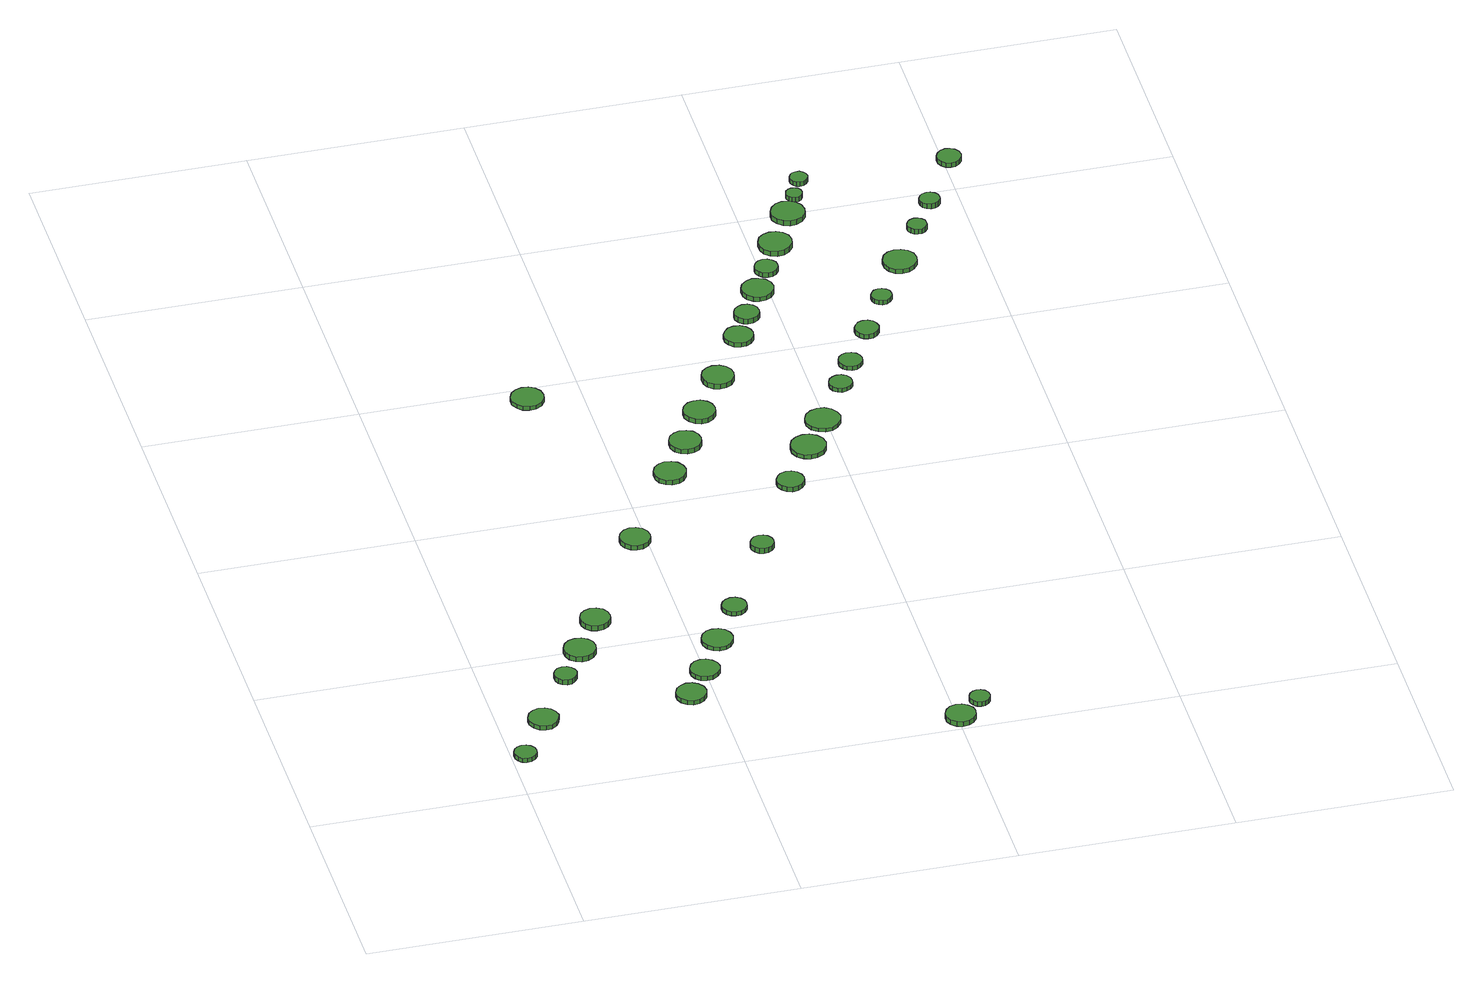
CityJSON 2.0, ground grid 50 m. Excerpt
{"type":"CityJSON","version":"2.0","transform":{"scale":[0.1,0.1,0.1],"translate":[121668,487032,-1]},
"CityObjects":{
"tree1":{"type":"SolitaryVegetationObject","attributes":{"function":"something"},"geometry":[{"type":"MultiSurface","lod":"1","boundaries":[[[0,1,2,3,4,5,6,7,8,9,10,11,12,13,14]],[[15,16,17,18,19,20,21,22,23,24,25,26,27,28,29]],[[0,29,28,1]],[[1,28,27,2]],[[2,27,26,3]],[[3,26,25,4]],[[4,25,24,5]],[[5,24,23,6]],[[6,23,22,7]],[[7,22,21,8]],[[8,21,20,9]],[[9,20,19,10]],[[10,19,18,11]],[[11,18,17,12]],[[12,17,16,13]],[[13,16,15,14]],[[14,15,29,0]]]}]},
"tree2":{"type":"SolitaryVegetationObject","attributes":{"function":"something"},"geometry":[{"type":"MultiSurface","lod":"1","boundaries":[[[30,31,32,33,34,35,36,37,38,39,40,41,42,43,44]],[[45,46,47,48,49,50,51,52,53,54,55,56,57,58,59]],[[30,59,58,31]],[[31,58,57,32]],[[32,57,56,33]],[[33,56,55,34]],[[34,55,54,35]],[[35,54,53,36]],[[36,53,52,37]],[[37,52,51,38]],[[38,51,50,39]],[[39,50,49,40]],[[40,49,48,41]],[[41,48,47,42]],[[42,47,46,43]],[[43,46,45,44]],[[44,45,59,30]]]}]},
"tree3":{"type":"SolitaryVegetationObject","attributes":{"function":"something"},"geometry":[{"type":"MultiSurface","lod":"1","boundaries":[[[60,61,62,63,64,65,66,67,68,69,70,71,72,73,74]],[[75,76,77,78,79,80,81,82,83,84,85,86,87,88,89]],[[60,89,88,61]],[[61,88,87,62]],[[62,87,86,63]],[[63,86,85,64]],[[64,85,84,65]],[[65,84,83,66]],[[66,83,82,67]],[[67,82,81,68]],[[68,81,80,69]],[[69,80,79,70]],[[70,79,78,71]],[[71,78,77,72]],[[72,77,76,73]],[[73,76,75,74]],[[74,75,89,60]]]}]},
"tree4":{"type":"SolitaryVegetationObject","attributes":{"function":"something"},"geometry":[{"type":"MultiSurface","lod":"1","boundaries":[[[90,91,92,93,94,95,96,97,98,99,100,101,102,103,104]],[[105,106,107,108,109,110,111,112,113,114,115,116,117,118,119]],[[90,119,118,91]],[[91,118,117,92]],[[92,117,116,93]],[[93,116,115,94]],[[94,115,114,95]],[[95,114,113,96]],[[96,113,112,97]],[[97,112,111,98]],[[98,111,110,99]],[[99,110,109,100]],[[100,109,108,101]],[[101,108,107,102]],[[102,107,106,103]],[[103,106,105,104]],[[104,105,119,90]]]}]},
"tree5":{"type":"SolitaryVegetationObject","attributes":{"function":"something"},"geometry":[{"type":"MultiSurface","lod":"1","boundaries":[[[120,121,122,123,124,125,126,127,128,129,130,131,132,133,134]],[[135,136,137,138,139,140,141,142,143,144,145,146,147,148,149]],[[120,149,148,121]],[[121,148,147,122]],[[122,147,146,123]],[[123,146,145,124]],[[124,145,144,125]],[[125,144,143,126]],[[126,143,142,127]],[[127,142,141,128]],[[128,141,140,129]],[[129,140,139,130]],[[130,139,138,131]],[[131,138,137,132]],[[132,137,136,133]],[[133,136,135,134]],[[134,135,149,120]]]}]},
"tree6":{"type":"SolitaryVegetationObject","attributes":{"function":"something"},"geometry":[{"type":"MultiSurface","lod":"1","boundaries":[[[150,151,152,153,154,155,156,157,158,159,160,161,162,163,164]],[[165,166,167,168,169,170,171,172,173,174,175,176,177,178,179]],[[150,179,178,151]],[[151,178,177,152]],[[152,177,176,153]],[[153,176,175,154]],[[154,175,174,155]],[[155,174,173,156]],[[156,173,172,157]],[[157,172,171,158]],[[158,171,170,159]],[[159,170,169,160]],[[160,169,168,161]],[[161,168,167,162]],[[162,167,166,163]],[[163,166,165,164]],[[164,165,179,150]]]}]},
"tree7":{"type":"SolitaryVegetationObject","attributes":{"function":"something"},"geometry":[{"type":"MultiSurface","lod":"1","boundaries":[[[180,181,182,183,184,185,186,187,188,189,190,191,192,193,194]],[[195,196,197,198,199,200,201,202,203,204,205,206,207,208,209]],[[180,209,208,181]],[[181,208,207,182]],[[182,207,206,183]],[[183,206,205,184]],[[184,205,204,185]],[[185,204,203,186]],[[186,203,202,187]],[[187,202,201,188]],[[188,201,200,189]],[[189,200,199,190]],[[190,199,198,191]],[[191,198,197,192]],[[192,197,196,193]],[[193,196,195,194]],[[194,195,209,180]]]}]},
"tree8":{"type":"SolitaryVegetationObject","attributes":{"function":"something"},"geometry":[{"type":"MultiSurface","lod":"1","boundaries":[[[210,211,212,213,214,215,216,217,218,219,220,221,222,223,224]],[[225,226,227,228,229,230,231,232,233,234,235,236,237,238,239]],[[210,239,238,211]],[[211,238,237,212]],[[212,237,236,213]],[[213,236,235,214]],[[214,235,234,215]],[[215,234,233,216]],[[216,233,232,217]],[[217,232,231,218]],[[218,231,230,219]],[[219,230,229,220]],[[220,229,228,221]],[[221,228,227,222]],[[222,227,226,223]],[[223,226,225,224]],[[224,225,239,210]]]}]},
"tree9":{"type":"SolitaryVegetationObject","attributes":{"function":"something"},"geometry":[{"type":"MultiSurface","lod":"1","boundaries":[[[240,241,242,243,244,245,246,247,248,249,250,251,252,253,254]],[[255,256,257,258,259,260,261,262,263,264,265,266,267,268,269]],[[240,269,268,241]],[[241,268,267,242]],[[242,267,266,243]],[[243,266,265,244]],[[244,265,264,245]],[[245,264,263,246]],[[246,263,262,247]],[[247,262,261,248]],[[248,261,260,249]],[[249,260,259,250]],[[250,259,258,251]],[[251,258,257,252]],[[252,257,256,253]],[[253,256,255,254]],[[254,255,269,240]]]}]},
"tree10":{"type":"SolitaryVegetationObject","attributes":{"function":"something"},"geometry":[{"type":"MultiSurface","lod":"1","boundaries":[[[270,271,272,273,274,275,276,277,278,279,280,281,282,283,284]],[[285,286,287,288,289,290,291,292,293,294,295,296,297,298,299]],[[270,299,298,271]],[[271,298,297,272]],[[272,297,296,273]],[[273,296,295,274]],[[274,295,294,275]],[[275,294,293,276]],[[276,293,292,277]],[[277,292,291,278]],[[278,291,290,279]],[[279,290,289,280]],[[280,289,288,281]],[[281,288,287,282]],[[282,287,286,283]],[[283,286,285,284]],[[284,285,299,270]]]}]},
"tree11":{"type":"SolitaryVegetationObject","attributes":{"function":"something"},"geometry":[{"type":"MultiSurface","lod":"1","boundaries":[[[300,301,302,303,304,305,306,307,308,309,310,311,312,313,314]],[[315,316,317,318,319,320,321,322,323,324,325,326,327,328,329]],[[300,329,328,301]],[[301,328,327,302]],[[302,327,326,303]],[[303,326,325,304]],[[304,325,324,305]],[[305,324,323,306]],[[306,323,322,307]],[[307,322,321,308]],[[308,321,320,309]],[[309,320,319,310]],[[310,319,318,311]],[[311,318,317,312]],[[312,317,316,313]],[[313,316,315,314]],[[314,315,329,300]]]}]},
"tree12":{"type":"SolitaryVegetationObject","attributes":{"function":"something"},"geometry":[{"type":"MultiSurface","lod":"1","boundaries":[[[330,331,332,333,334,335,336,337,338,339,340,341,342,343,344]],[[345,346,347,348,349,350,351,352,353,354,355,356,357,358,359]],[[330,359,358,331]],[[331,358,357,332]],[[332,357,356,333]],[[333,356,355,334]],[[334,355,354,335]],[[335,354,353,336]],[[336,353,352,337]],[[337,352,351,338]],[[338,351,350,339]],[[339,350,349,340]],[[340,349,348,341]],[[341,348,347,342]],[[342,347,346,343]],[[343,346,345,344]],[[344,345,359,330]]]}]},
"tree13":{"type":"SolitaryVegetationObject","attributes":{"function":"something"},"geometry":[{"type":"MultiSurface","lod":"1","boundaries":[[[360,361,362,363,364,365,366,367,368,369,370,371,372,373,374]],[[375,376,377,378,379,380,381,382,383,384,385,386,387,388,389]],[[360,389,388,361]],[[361,388,387,362]],[[362,387,386,363]],[[363,386,385,364]],[[364,385,384,365]],[[365,384,383,366]],[[366,383,382,367]],[[367,382,381,368]],[[368,381,380,369]],[[369,380,379,370]],[[370,379,378,371]],[[371,378,377,372]],[[372,377,376,373]],[[373,376,375,374]],[[374,375,389,360]]]}]},
"tree14":{"type":"SolitaryVegetationObject","attributes":{"function":"something"},"geometry":[{"type":"MultiSurface","lod":"1","boundaries":[[[390,391,392,393,394,395,396,397,398,399,400,401,402,403,404]],[[405,406,407,408,409,410,411,412,413,414,415,416,417,418,419]],[[390,419,418,391]],[[391,418,417,392]],[[392,417,416,393]],[[393,416,415,394]],[[394,415,414,395]],[[395,414,413,396]],[[396,413,412,397]],[[397,412,411,398]],[[398,411,410,399]],[[399,410,409,400]],[[400,409,408,401]],[[401,408,407,402]],[[402,407,406,403]],[[403,406,405,404]],[[404,405,419,390]]]}]},
"tree15":{"type":"SolitaryVegetationObject","attributes":{"function":"something"},"geometry":[{"type":"MultiSurface","lod":"1","boundaries":[[[420,421,422,423,424,425,426,427,428,429,430,431,432,433,434]],[[435,436,437,438,439,440,441,442,443,444,445,446,447,448,449]],[[420,449,448,421]],[[421,448,447,422]],[[422,447,446,423]],[[423,446,445,424]],[[424,445,444,425]],[[425,444,443,426]],[[426,443,442,427]],[[427,442,441,428]],[[428,441,440,429]],[[429,440,439,430]],[[430,439,438,431]],[[431,438,437,432]],[[432,437,436,433]],[[433,436,435,434]],[[434,435,449,420]]]}]},
"tree16":{"type":"SolitaryVegetationObject","attributes":{"function":"something"},"geometry":[{"type":"MultiSurface","lod":"1","boundaries":[[[450,451,452,453,454,455,456,457,458,459,460,461,462,463,464]],[[465,466,467,468,469,470,471,472,473,474,475,476,477,478,479]],[[450,479,478,451]],[[451,478,477,452]],[[452,477,476,453]],[[453,476,475,454]],[[454,475,474,455]],[[455,474,473,456]],[[456,473,472,457]],[[457,472,471,458]],[[458,471,470,459]],[[459,470,469,460]],[[460,469,468,461]],[[461,468,467,462]],[[462,467,466,463]],[[463,466,465,464]],[[464,465,479,450]]]}]},
"tree17":{"type":"SolitaryVegetationObject","attributes":{"function":"something"},"geometry":[{"type":"MultiSurface","lod":"1","boundaries":[[[480,481,482,483,484,485,486,487,488,489,490,491,492,493,494]],[[495,496,497,498,499,500,501,502,503,504,505,506,507,508,509]],[[480,509,508,481]],[[481,508,507,482]],[[482,507,506,483]],[[483,506,505,484]],[[484,505,504,485]],[[485,504,503,486]],[[486,503,502,487]],[[487,502,501,488]],[[488,501,500,489]],[[489,500,499,490]],[[490,499,498,491]],[[491,498,497,492]],[[492,497,496,493]],[[493,496,495,494]],[[494,495,509,480]]]}]},
"tree18":{"type":"SolitaryVegetationObject","attributes":{"function":"something"},"geometry":[{"type":"MultiSurface","lod":"1","boundaries":[[[510,511,512,513,514,515,516,517,518,519,520,521,522,523,524]],[[525,526,527,528,529,530,531,532,533,534,535,536,537,538,539]],[[510,539,538,511]],[[511,538,537,512]],[[512,537,536,513]],[[513,536,535,514]],[[514,535,534,515]],[[515,534,533,516]],[[516,533,532,517]],[[517,532,531,518]],[[518,531,530,519]],[[519,530,529,520]],[[520,529,528,521]],[[521,528,527,522]],[[522,527,526,523]],[[523,526,525,524]],[[524,525,539,510]]]}]},
"tree19":{"type":"SolitaryVegetationObject","attributes":{"function":"something"},"geometry":[{"type":"MultiSurface","lod":"1","boundaries":[[[540,541,542,543,544,545,546,547,548,549,550,551,552,553,554]],[[555,556,557,558,559,560,561,562,563,564,565,566,567,568,569]],[[540,569,568,541]],[[541,568,567,542]],[[542,567,566,543]],[[543,566,565,544]],[[544,565,564,545]],[[545,564,563,546]],[[546,563,562,547]],[[547,562,561,548]],[[548,561,560,549]],[[549,560,559,550]],[[550,559,558,551]],[[551,558,557,552]],[[552,557,556,553]],[[553,556,555,554]],[[554,555,569,540]]]}]},
"tree20":{"type":"SolitaryVegetationObject","attributes":{"function":"something"},"geometry":[{"type":"MultiSurface","lod":"1","boundaries":[[[570,571,572,573,574,575,576,577,578,579,580,581,582,583,584]],[[585,586,587,588,589,590,591,592,593,594,595,596,597,598,599]],[[570,599,598,571]],[[571,598,597,572]],[[572,597,596,573]],[[573,596,595,574]],[[574,595,594,575]],[[575,594,593,576]],[[576,593,592,577]],[[577,592,591,578]],[[578,591,590,579]],[[579,590,589,580]],[[580,589,588,581]],[[581,588,587,582]],[[582,587,586,583]],[[583,586,585,584]],[[584,585,599,570]]]}]},
"tree21":{"type":"SolitaryVegetationObject","attributes":{"function":"something"},"geometry":[{"type":"MultiSurface","lod":"1","boundaries":[[[600,601,602,603,604,605,606,607,608,609,610,611,612,613,614]],[[615,616,617,618,619,620,621,622,623,624,625,626,627,628,629]],[[600,629,628,601]],[[601,628,627,602]],[[602,627,626,603]],[[603,626,625,604]],[[604,625,624,605]],[[605,624,623,606]],[[606,623,622,607]],[[607,622,621,608]],[[608,621,620,609]],[[609,620,619,610]],[[610,619,618,611]],[[611,618,617,612]],[[612,617,616,613]],[[613,616,615,614]],[[614,615,629,600]]]}]},
"tree22":{"type":"SolitaryVegetationObject","attributes":{"function":"something"},"geometry":[{"type":"MultiSurface","lod":"1","boundaries":[[[630,631,632,633,634,635,636,637,638,639,640,641,642,643,644]],[[645,646,647,648,649,650,651,652,653,654,655,656,657,658,659]],[[630,659,658,631]],[[631,658,657,632]],[[632,657,656,633]],[[633,656,655,634]],[[634,655,654,635]],[[635,654,653,636]],[[636,653,652,637]],[[637,652,651,638]],[[638,651,650,639]],[[639,650,649,640]],[[640,649,648,641]],[[641,648,647,642]],[[642,647,646,643]],[[643,646,645,644]],[[644,645,659,630]]]}]},
"tree23":{"type":"SolitaryVegetationObject","attributes":{"function":"something"},"geometry":[{"type":"MultiSurface","lod":"1","boundaries":[[[660,661,662,663,664,665,666,667,668,669,670,671,672,673,674]],[[675,676,677,678,679,680,681,682,683,684,685,686,687,688,689]],[[660,689,688,661]],[[661,688,687,662]],[[662,687,686,663]],[[663,686,685,664]],[[664,685,684,665]],[[665,684,683,666]],[[666,683,682,667]],[[667,682,681,668]],[[668,681,680,669]],[[669,680,679,670]],[[670,679,678,671]],[[671,678,677,672]],[[672,677,676,673]],[[673,676,675,674]],[[674,675,689,660]]]}]},
"tree24":{"type":"SolitaryVegetationObject","attributes":{"function":"something"},"geometry":[{"type":"MultiSurface","lod":"1","boundaries":[[[690,691,692,693,694,695,696,697,698,699,700,701,702,703,704]],[[705,706,707,708,709,710,711,712,713,714,715,716,717,718,719]],[[690,719,718,691]],[[691,718,717,692]],[[692,717,716,693]],[[693,716,715,694]],[[694,715,714,695]],[[695,714,713,696]],[[696,713,712,697]],[[697,712,711,698]],[[698,711,710,699]],[[699,710,709,700]],[[700,709,708,701]],[[701,708,707,702]],[[702,707,706,703]],[[703,706,705,704]],[[704,705,719,690]]]}]},
"tree25":{"type":"SolitaryVegetationObject","attributes":{"function":"something"},"geometry":[{"type":"MultiSurface","lod":"1","boundaries":[[[720,721,722,723,724,725,726,727,728,729,730,731,732,733,734]],[[735,736,737,738,739,740,741,742,743,744,745,746,747,748,749]],[[720,749,748,721]],[[721,748,747,722]],[[722,747,746,723]],[[723,746,745,724]],[[724,745,744,725]],[[725,744,743,726]],[[726,743,742,727]],[[727,742,741,728]],[[728,741,740,729]],[[729,740,739,730]],[[730,739,738,731]],[[731,738,737,732]],[[732,737,736,733]],[[733,736,735,734]],[[734,735,749,720]]]}]},
"tree26":{"type":"SolitaryVegetationObject","attributes":{"function":"something"},"geometry":[{"type":"MultiSurface","lod":"1","boundaries":[[[750,751,752,753,754,755,756,757,758,759,760,761,762,763,764]],[[765,766,767,768,769,770,771,772,773,774,775,776,777,778,779]],[[750,779,778,751]],[[751,778,777,752]],[[752,777,776,753]],[[753,776,775,754]],[[754,775,774,755]],[[755,774,773,756]],[[756,773,772,757]],[[757,772,771,758]],[[758,771,770,759]],[[759,770,769,760]],[[760,769,768,761]],[[761,768,767,762]],[[762,767,766,763]],[[763,766,765,764]],[[764,765,779,750]]]}]},
"tree27":{"type":"SolitaryVegetationObject","attributes":{"function":"something"},"geometry":[{"type":"MultiSurface","lod":"1","boundaries":[[[780,781,782,783,784,785,786,787,788,789,790,791,792,793,794]],[[795,796,797,798,799,800,801,802,803,804,805,806,807,808,809]],[[780,809,808,781]],[[781,808,807,782]],[[782,807,806,783]],[[783,806,805,784]],[[784,805,804,785]],[[785,804,803,786]],[[786,803,802,787]],[[787,802,801,788]],[[788,801,800,789]],[[789,800,799,790]],[[790,799,798,791]],[[791,798,797,792]],[[792,797,796,793]],[[793,796,795,794]],[[794,795,809,780]]]}]},
"tree28":{"type":"SolitaryVegetationObject","attributes":{"function":"something"},"geometry":[{"type":"MultiSurface","lod":"1","boundaries":[[[810,811,812,813,814,815,816,817,818,819,820,821,822,823,824]],[[825,826,827,828,829,830,831,832,833,834,835,836,837,838,839]],[[810,839,838,811]],[[811,838,837,812]],[[812,837,836,813]],[[813,836,835,814]],[[814,835,834,815]],[[815,834,833,816]],[[816,833,832,817]],[[817,832,831,818]],[[818,831,830,819]],[[819,830,829,820]],[[820,829,828,821]],[[821,828,827,822]],[[822,827,826,823]],[[823,826,825,824]],[[824,825,839,810]]]}]},
"tree29":{"type":"SolitaryVegetationObject","attributes":{"function":"something"},"geometry":[{"type":"MultiSurface","lod":"1","boundaries":[[[840,841,842,843,844,845,846,847,848,849,850,851,852,853,854]],[[855,856,857,858,859,860,861,862,863,864,865,866,867,868,869]],[[840,869,868,841]],[[841,868,867,842]],[[842,867,866,843]],[[843,866,865,844]],[[844,865,864,845]],[[845,864,863,846]],[[846,863,862,847]],[[847,862,861,848]],[[848,861,860,849]],[[849,860,859,850]],[[850,859,858,851]],[[851,858,857,852]],[[852,857,856,853]],[[853,856,855,854]],[[854,855,869,840]]]}]},
"tree30":{"type":"SolitaryVegetationObject","attributes":{"function":"something"},"geometry":[{"type":"MultiSurface","lod":"1","boundaries":[[[870,871,872,873,874,875,876,877,878,879,880,881,882,883,884]],[[885,886,887,888,889,890,891,892,893,894,895,896,897,898,899]],[[870,899,898,871]],[[871,898,897,872]],[[872,897,896,873]],[[873,896,895,874]],[[874,895,894,875]],[[875,894,893,876]],[[876,893,892,877]],[[877,892,891,878]],[[878,891,890,879]],[[879,890,889,880]],[[880,889,888,881]],[[881,888,887,882]],[[882,887,886,883]],[[883,886,885,884]],[[884,885,899,870]]]}]},
"tree31":{"type":"SolitaryVegetationObject","attributes":{"function":"something"},"geometry":[{"type":"MultiSurface","lod":"1","boundaries":[[[900,901,902,903,904,905,906,907,908,909,910,911,912,913,914]],[[915,916,917,918,919,920,921,922,923,924,925,926,927,928,929]],[[900,929,928,901]],[[901,928,927,902]],[[902,927,926,903]],[[903,926,925,904]],[[904,925,924,905]],[[905,924,923,906]],[[906,923,922,907]],[[907,922,921,908]],[[908,921,920,909]],[[909,920,919,910]],[[910,919,918,911]],[[911,918,917,912]],[[912,917,916,913]],[[913,916,915,914]],[[914,915,929,900]]]}]},
"tree32":{"type":"SolitaryVegetationObject","attributes":{"function":"something"},"geometry":[{"type":"MultiSurface","lod":"1","boundaries":[[[930,931,932,933,934,935,936,937,938,939,940,941,942,943,944]],[[945,946,947,948,949,950,951,952,953,954,955,956,957,958,959]],[[930,959,958,931]],[[931,958,957,932]],[[932,957,956,933]],[[933,956,955,934]],[[934,955,954,935]],[[935,954,953,936]],[[936,953,952,937]],[[937,952,951,938]],[[938,951,950,939]],[[939,950,949,940]],[[940,949,948,941]],[[941,948,947,942]],[[942,947,946,943]],[[943,946,945,944]],[[944,945,959,930]]]}]},
"tree33":{"type":"SolitaryVegetationObject","attributes":{"function":"something"},"geometry":[{"type":"MultiSurface","lod":"1","boundaries":[[[960,961,962,963,964,965,966,967,968,969,970,971,972,973,974]],[[975,976,977,978,979,980,981,982,983,984,985,986,987,988,989]],[[960,989,988,961]],[[961,988,987,962]],[[962,987,986,963]],[[963,986,985,964]],[[964,985,984,965]],[[965,984,983,966]],[[966,983,982,967]],[[967,982,981,968]],[[968,981,980,969]],[[969,980,979,970]],[[970,979,978,971]],[[971,978,977,972]],[[972,977,976,973]],[[973,976,975,974]],[[974,975,989,960]]]}]},
"tree34":{"type":"SolitaryVegetationObject","attributes":{"function":"something"},"geometry":[{"type":"MultiSurface","lod":"1","boundaries":[[[990,991,992,993,994,995,996,997,998,999,1000,1001,1002,1003,1004]],[[1005,1006,1007,1008,1009,1010,1011,1012,1013,1014,1015,1016,1017,1018,1019]],[[990,1019,1018,991]],[[991,1018,1017,992]],[[992,1017,1016,993]],[[993,1016,1015,994]],[[994,1015,1014,995]],[[995,1014,1013,996]],[[996,1013,1012,997]],[[997,1012,1011,998]],[[998,1011,1010,999]],[[999,1010,1009,1000]],[[1000,1009,1008,1001]],[[1001,1008,1007,1002]],[[1002,1007,1006,1003]],[[1003,1006,1005,1004]],[[1004,1005,1019,990]]]}]},
"tree35":{"type":"SolitaryVegetationObject","attributes":{"function":"something"},"geometry":[{"type":"MultiSurface","lod":"1","boundaries":[[[1020,1021,1022,1023,1024,1025,1026,1027,1028,1029,1030,1031,1032,1033,1034]],[[1035,1036,1037,1038,1039,1040,1041,1042,1043,1044,1045,1046,1047,1048,1049]],[[1020,1049,1048,1021]],[[1021,1048,1047,1022]],[[1022,1047,1046,1023]],[[1023,1046,1045,1024]],[[1024,1045,1044,1025]],[[1025,1044,1043,1026]],[[1026,1043,1042,1027]],[[1027,1042,1041,1028]],[[1028,1041,1040,1029]],[[1029,1040,1039,1030]],[[1030,1039,1038,1031]],[[1031,1038,1037,1032]],[[1032,1037,1036,1033]],[[1033,1036,1035,1034]],[[1034,1035,1049,1020]]]}]},
"tree36":{"type":"SolitaryVegetationObject","attributes":{"function":"something"},"geometry":[{"type":"MultiSurface","lod":"1","boundaries":[[[1050,1051,1052,1053,1054,1055,1056,1057,1058,1059,1060,1061,1062,1063,1064]],[[1065,1066,1067,1068,1069,1070,1071,1072,1073,1074,1075,1076,1077,1078,1079]],[[1050,1079,1078,1051]],[[1051,1078,1077,1052]],[[1052,1077,1076,1053]],[[1053,1076,1075,1054]],[[1054,1075,1074,1055]],[[1055,1074,1073,1056]],[[1056,1073,1072,1057]],[[1057,1072,1071,1058]],[[1058,1071,1070,1059]],[[1059,1070,1069,1060]],[[1060,1069,1068,1061]],[[1061,1068,1067,1062]],[[1062,1067,1066,1063]],[[1063,1066,1065,1064]],[[1064,1065,1079,1050]]]}]},
"tree37":{"type":"SolitaryVegetationObject","attributes":{"function":"something"},"geometry":[{"type":"MultiSurface","lod":"1","boundaries":[[[1080,1081,1082,1083,1084,1085,1086,1087,1088,1089,1090,1091,1092,1093,1094]],[[1095,1096,1097,1098,1099,1100,1101,1102,1103,1104,1105,1106,1107,1108,1109]],[[1080,1109,1108,1081]],[[1081,1108,1107,1082]],[[1082,1107,1106,1083]],[[1083,1106,1105,1084]],[[1084,1105,1104,1085]],[[1085,1104,1103,1086]],[[1086,1103,1102,1087]],[[1087,1102,1101,1088]],[[1088,1101,1100,1089]],[[1089,1100,1099,1090]],[[1090,1099,1098,1091]],[[1091,1098,1097,1092]],[[1092,1097,1096,1093]],[[1093,1096,1095,1094]],[[1094,1095,1109,1080]]]}]}
},
"vertices":[
[58,142,17],[56,153,17],[49,162,17],[40,167,17],[29,168,17],[19,165,17],[11,158,17],[7,148,17],[7,137,17],[11,127,17],[19,120,17],[29,116,17],[40,118,17],[49,123,17],[56,132,17],[56,132,6],[49,123,6],[40,118,6],[29,116,6],[19,120,6],[11,127,6],[7,137,6],[7,148,6],[11,158,6],[19,165,6],[29,168,6],[40,167,6],[49,162,6],[56,153,6],[58,142,6],
[140,261,17],[136,275,17],[128,287,17],[115,294,17],[101,296,17],[87,291,17],[76,282,17],[70,268,17],[70,254,17],[76,240,17],[87,230,17],[101,226,17],[115,227,17],[128,235,17],[136,247,17],[136,247,6],[128,235,6],[115,227,6],[101,226,6],[87,230,6],[76,240,6],[70,254,6],[70,268,6],[76,282,6],[87,291,6],[101,296,6],[115,294,6],[128,287,6],[136,275,6],[140,261,6],
[219,406,20],[216,417,20],[210,425,20],[201,431,20],[190,432,20],[179,429,20],[171,421,20],[167,412,20],[167,401,20],[171,391,20],[179,384,20],[190,380,20],[201,381,20],[210,387,20],[216,396,20],[216,396,7],[210,387,7],[201,381,7],[190,380,7],[179,384,7],[171,391,7],[167,401,7],[167,412,7],[171,421,7],[179,429,7],[190,432,7],[201,431,7],[210,425,7],[216,417,7],[219,406,7],
[285,495,19],[282,510,19],[273,522,19],[260,530,19],[244,531,19],[230,527,19],[218,516,19],[212,502,19],[212,487,19],[218,473,19],[230,463,19],[244,458,19],[260,460,19],[273,467,19],[282,480,19],[282,480,6],[273,467,6],[260,460,6],[244,458,6],[230,463,6],[218,473,6],[212,487,6],[212,502,6],[218,516,6],[230,527,6],[244,531,6],[260,530,6],[273,522,6],[282,510,6],[285,495,6],
[345,599,19],[342,613,19],[334,625,19],[321,632,19],[307,634,19],[293,629,19],[282,620,19],[276,606,19],[276,592,19],[282,578,19],[293,568,19],[307,564,19],[321,566,19],[334,573,19],[342,585,19],[342,585,6],[334,573,6],[321,566,6],[307,564,6],[293,568,6],[282,578,6],[276,592,6],[276,606,6],[282,620,6],[293,629,6],[307,634,6],[321,632,6],[334,625,6],[342,613,6],[345,599,6],
[482,273,16],[479,287,16],[470,299,16],[458,306,16],[443,308,16],[430,303,16],[419,294,16],[413,280,16],[413,266,16],[419,253,16],[430,243,16],[443,238,16],[458,240,16],[470,247,16],[479,259,16],[479,259,5],[470,247,5],[458,240,5],[443,238,5],[430,243,5],[419,253,5],[413,266,5],[413,280,5],[419,294,5],[430,303,5],[443,308,5],[458,306,5],[470,299,5],[479,287,5],[482,273,5],
[534,354,16],[531,368,16],[522,379,16],[510,387,16],[496,388,16],[482,384,16],[472,374,16],[466,361,16],[466,347,16],[472,334,16],[482,324,16],[496,320,16],[510,321,16],[522,329,16],[531,340,16],[531,340,5],[522,329,5],[510,321,5],[496,320,5],[482,324,5],[472,334,5],[466,347,5],[466,361,5],[472,374,5],[482,384,5],[496,388,5],[510,387,5],[522,379,5],[531,368,5],[534,354,5],
[591,459,15],[588,474,15],[579,486,15],[566,494,15],[551,495,15],[537,491,15],[526,481,15],[520,467,15],[520,452,15],[526,438,15],[537,428,15],[551,423,15],[566,425,15],[579,432,15],[588,445,15],[588,445,5],[579,432,5],[566,425,5],[551,423,5],[537,428,5],[526,438,5],[520,452,5],[520,467,5],[526,481,5],[537,491,5],[551,495,5],[566,494,5],[579,486,5],[588,474,5],[591,459,5],
[507,870,22],[504,885,22],[495,897,22],[482,904,22],[468,906,22],[454,901,22],[443,891,22],[437,878,22],[437,863,22],[443,850,22],[454,840,22],[468,835,22],[482,837,22],[495,844,22],[504,856,22],[504,856,10],[495,844,10],[482,837,10],[468,835,10],[454,840,10],[443,850,10],[437,863,10],[437,878,10],[443,891,10],[454,901,10],[468,906,10],[482,904,10],[495,897,10],[504,885,10],[507,870,10],
[652,572,15],[650,584,15],[643,594,15],[632,600,15],[620,601,15],[609,597,15],[600,589,15],[595,578,15],[595,566,15],[600,555,15],[609,547,15],[620,544,15],[632,545,15],[643,551,15],[650,561,15],[650,561,5],[643,551,5],[632,545,5],[620,544,5],[609,547,5],[600,555,5],[595,566,5],[595,578,5],[600,589,5],[609,597,5],[620,601,5],[632,600,5],[643,594,5],[650,584,5],[652,572,5],
[413,1456,15],[410,1472,15],[401,1485,15],[387,1493,15],[371,1494,15],[356,1489,15],[345,1479,15],[338,1464,15],[338,1448,15],[345,1434,15],[356,1423,15],[371,1419,15],[387,1420,15],[401,1428,15],[410,1441,15],[410,1441,5],[401,1428,5],[387,1420,5],[371,1419,5],[356,1423,5],[345,1434,5],[338,1448,5],[338,1464,5],[345,1479,5],[356,1489,5],[371,1494,5],[387,1493,5],[401,1485,5],[410,1472,5],[413,1456,5],
[646,1091,24],[643,1106,24],[634,1119,24],[621,1126,24],[605,1128,24],[591,1123,24],[579,1113,24],[573,1099,24],[573,1083,24],[579,1069,24],[591,1059,24],[605,1054,24],[621,1056,24],[634,1063,24],[643,1076,24],[643,1076,12],[634,1063,12],[621,1056,12],[605,1054,12],[591,1059,12],[579,1069,12],[573,1083,12],[573,1099,12],[579,1113,12],[591,1123,12],[605,1128,12],[621,1126,12],[634,1119,12],[643,1106,12],[646,1091,12],
[767,777,24],[765,788,24],[758,797,24],[749,803,24],[738,804,24],[727,801,24],[719,793,24],[714,783,24],[714,772,24],[719,762,24],[727,754,24],[738,751,24],[749,752,24],[758,757,24],[765,766,24],[765,766,11],[758,757,11],[749,752,11],[738,751,11],[727,754,11],[719,762,11],[714,772,11],[714,783,11],[719,793,11],[727,801,11],[738,804,11],[749,803,11],[758,797,11],[765,788,11],[767,777,11],
[1040,36,23],[1037,50,23],[1028,61,23],[1016,69,23],[1002,70,23],[988,66,23],[977,56,23],[971,43,23],[971,28,23],[977,15,23],[988,6,23],[1002,1,23],[1016,3,23],[1028,10,23],[1037,22,23],[1037,22,10],[1028,10,10],[1016,3,10],[1002,1,10],[988,6,10],[977,15,10],[971,28,10],[971,43,10],[977,56,10],[988,66,10],[1002,70,10],[1016,69,10],[1028,61,10],[1037,50,10],[1040,36,10],
[710,1204,19],[707,1219,19],[698,1232,19],[685,1239,19],[669,1241,19],[655,1236,19],[643,1226,19],[637,1212,19],[637,1196,19],[643,1182,19],[655,1172,19],[669,1167,19],[685,1169,19],[698,1176,19],[707,1189,19],[707,1189,7],[698,1176,7],[685,1169,7],[669,1167,7],[655,1172,7],[643,1182,7],[637,1196,7],[637,1212,7],[643,1226,7],[655,1236,7],[669,1241,7],[685,1239,7],[698,1232,7],[707,1219,7],[710,1204,7],
[1087,91,21],[1085,101,21],[1079,109,21],[1071,114,21],[1061,115,21],[1052,112,21],[1044,105,21],[1040,96,21],[1040,86,21],[1044,77,21],[1052,70,21],[1061,67,21],[1071,68,21],[1079,73,21],[1085,81,21],[1085,81,9],[1079,73,9],[1071,68,9],[1061,67,9],[1052,70,9],[1044,77,9],[1040,86,9],[1040,96,9],[1044,105,9],[1052,112,9],[1061,115,9],[1071,114,9],[1079,109,9],[1085,101,9],[1087,91,9],
[770,1310,17],[767,1326,17],[758,1338,17],[745,1346,17],[729,1347,17],[715,1343,17],[703,1332,17],[697,1318,17],[697,1303,17],[703,1289,17],[715,1278,17],[729,1273,17],[745,1275,17],[758,1283,17],[767,1295,17],[767,1295,5],[758,1283,5],[745,1275,5],[729,1273,5],[715,1278,5],[703,1289,5],[697,1303,5],[697,1318,5],[703,1332,5],[715,1343,5],[729,1347,5],[745,1346,5],[758,1338,5],[767,1326,5],[770,1310,5],
[893,994,24],[890,1006,24],[882,1017,24],[871,1024,24],[858,1025,24],[845,1021,24],[836,1012,24],[830,1000,24],[830,987,24],[836,975,24],[845,966,24],[858,962,24],[871,964,24],[882,970,24],[890,981,24],[890,981,12],[882,970,12],[871,964,12],[858,962,12],[845,966,12],[836,975,12],[830,987,12],[830,1000,12],[836,1012,12],[845,1021,12],[858,1025,12],[871,1024,12],[882,1017,12],[890,1006,12],[893,994,12],
[843,1428,18],[840,1443,18],[831,1455,18],[818,1463,18],[802,1465,18],[788,1460,18],[776,1450,18],[770,1436,18],[770,1420,18],[776,1406,18],[788,1396,18],[802,1391,18],[818,1393,18],[831,1400,18],[840,1413,18],[840,1413,5],[831,1400,5],[818,1393,5],[802,1391,5],[788,1396,5],[776,1406,5],[770,1420,5],[770,1436,5],[776,1450,5],[788,1460,5],[802,1465,5],[818,1463,5],[831,1455,5],[840,1443,5],[843,1428,5],
[976,1121,17],[972,1138,17],[962,1151,17],[947,1160,17],[931,1161,17],[915,1156,17],[902,1145,17],[895,1129,17],[895,1113,17],[902,1097,17],[915,1086,17],[931,1081,17],[947,1082,17],[962,1091,17],[972,1104,17],[972,1104,6],[962,1091,6],[947,1082,6],[931,1081,6],[915,1086,6],[902,1097,6],[895,1113,6],[895,1129,6],[902,1145,6],[915,1156,6],[931,1161,6],[947,1160,6],[962,1151,6],[972,1138,6],[976,1121,6],
[1033,1213,15],[1029,1229,15],[1019,1243,15],[1005,1252,15],[988,1253,15],[972,1248,15],[959,1237,15],[952,1221,15],[952,1205,15],[959,1189,15],[972,1178,15],[988,1173,15],[1005,1174,15],[1019,1183,15],[1029,1196,15],[1029,1196,6],[1019,1183,6],[1005,1174,6],[988,1173,6],[972,1178,6],[959,1189,6],[952,1205,6],[952,1221,6],[959,1237,6],[972,1248,6],[988,1253,6],[1005,1252,6],[1019,1243,6],[1029,1229,6],[1033,1213,6],
[924,1569,16],[921,1582,16],[913,1594,16],[901,1601,16],[887,1602,16],[873,1598,16],[863,1588,16],[857,1576,16],[857,1562,16],[863,1549,16],[873,1539,16],[887,1535,16],[901,1536,16],[913,1543,16],[921,1555,16],[921,1555,5],[913,1543,5],[901,1536,5],[887,1535,5],[873,1539,5],[863,1549,5],[857,1562,5],[857,1576,5],[863,1588,5],[873,1598,5],[887,1602,5],[901,1601,5],[913,1594,5],[921,1582,5],[924,1569,5],
[957,1645,18],[955,1657,18],[948,1667,18],[937,1673,18],[925,1674,18],[914,1670,18],[905,1662,18],[900,1651,18],[900,1639,18],[905,1628,18],[914,1620,18],[925,1616,18],[937,1618,18],[948,1624,18],[955,1633,18],[955,1633,5],[948,1624,5],[937,1618,5],[925,1616,5],[914,1620,5],[905,1628,5],[900,1639,5],[900,1651,5],[905,1662,5],[914,1670,5],[925,1674,5],[937,1673,5],[948,1667,5],[955,1657,5],[957,1645,5],
[1092,1337,16],[1090,1348,16],[1083,1357,16],[1073,1363,16],[1062,1364,16],[1052,1360,16],[1043,1353,16],[1039,1343,16],[1039,1332,16],[1043,1321,16],[1052,1314,16],[1062,1310,16],[1073,1312,16],[1083,1317,16],[1090,1326,16],[1090,1326,6],[1083,1317,6],[1073,1312,6],[1062,1310,6],[1052,1314,6],[1043,1321,6],[1039,1332,6],[1039,1343,6],[1043,1353,6],[1052,1360,6],[1062,1364,6],[1073,1363,6],[1083,1357,6],[1090,1348,6],[1092,1337,6],
[1012,1729,17],[1009,1744,17],[1000,1757,17],[986,1764,17],[971,1766,17],[957,1761,17],[945,1751,17],[939,1737,17],[939,1722,17],[945,1708,17],[957,1698,17],[971,1693,17],[986,1695,17],[1000,1702,17],[1009,1714,17],[1009,1714,5],[1000,1702,5],[986,1695,5],[971,1693,5],[957,1698,5],[945,1708,5],[939,1722,5],[939,1737,5],[945,1751,5],[957,1761,5],[971,1766,5],[986,1764,5],[1000,1757,5],[1009,1744,5],[1012,1729,5],
[1135,1414,16],[1132,1425,16],[1126,1434,16],[1116,1440,16],[1104,1441,16],[1093,1437,16],[1085,1430,16],[1080,1419,16],[1080,1408,16],[1085,1397,16],[1093,1390,16],[1104,1386,16],[1116,1387,16],[1126,1393,16],[1132,1402,16],[1132,1402,6],[1126,1393,6],[1116,1387,6],[1104,1386,6],[1093,1390,6],[1085,1397,6],[1080,1408,6],[1080,1419,6],[1085,1430,6],[1093,1437,6],[1104,1441,6],[1116,1440,6],[1126,1434,6],[1132,1425,6],[1135,1414,6],
[1041,1805,17],[1039,1816,17],[1032,1825,17],[1023,1830,17],[1012,1832,17],[1001,1828,17],[993,1821,17],[988,1810,17],[988,1799,17],[993,1789,17],[1001,1781,17],[1012,1778,17],[1023,1779,17],[1032,1785,17],[1039,1794,17],[1039,1794,5],[1032,1785,5],[1023,1779,5],[1012,1778,5],[1001,1781,5],[993,1789,5],[988,1799,5],[988,1810,5],[993,1821,5],[1001,1828,5],[1012,1832,5],[1023,1830,5],[1032,1825,5],[1039,1816,5],[1041,1805,5],
[1095,1888,19],[1092,1904,19],[1082,1917,19],[1068,1925,19],[1052,1926,19],[1037,1921,19],[1025,1911,19],[1019,1896,19],[1019,1880,19],[1025,1865,19],[1037,1854,19],[1052,1849,19],[1068,1851,19],[1082,1859,19],[1092,1872,19],[1092,1872,6],[1082,1859,6],[1068,1851,6],[1052,1849,6],[1037,1854,6],[1025,1865,6],[1019,1880,6],[1019,1896,6],[1025,1911,6],[1037,1921,6],[1052,1926,6],[1068,1925,6],[1082,1917,6],[1092,1904,6],[1095,1888,6],
[1201,1522,17],[1198,1533,17],[1192,1543,17],[1182,1548,17],[1170,1550,17],[1159,1546,17],[1151,1538,17],[1146,1528,17],[1146,1516,17],[1151,1506,17],[1159,1498,17],[1170,1495,17],[1182,1496,17],[1192,1502,17],[1198,1511,17],[1198,1511,5],[1192,1502,5],[1182,1496,5],[1170,1495,5],[1159,1498,5],[1151,1506,5],[1146,1516,5],[1146,1528,5],[1151,1538,5],[1159,1546,5],[1170,1550,5],[1182,1548,5],[1192,1543,5],[1198,1533,5],[1201,1522,5],
[1151,1992,20],[1148,2008,20],[1138,2021,20],[1124,2029,20],[1108,2031,20],[1093,2026,20],[1081,2015,20],[1074,2000,20],[1074,1984,20],[1081,1969,20],[1093,1959,20],[1108,1954,20],[1124,1955,20],[1138,1963,20],[1148,1976,20],[1148,1976,7],[1138,1963,7],[1124,1955,7],[1108,1954,7],[1093,1959,7],[1081,1969,7],[1074,1984,7],[1074,2000,7],[1081,2015,7],[1093,2026,7],[1108,2031,7],[1124,2029,7],[1138,2021,7],[1148,2008,7],[1151,1992,7],
[1260,1636,16],[1258,1646,16],[1252,1654,16],[1243,1659,16],[1233,1660,16],[1224,1657,16],[1217,1650,16],[1213,1641,16],[1213,1631,16],[1217,1622,16],[1224,1616,16],[1233,1613,16],[1243,1614,16],[1252,1619,16],[1258,1627,16],[1258,1627,5],[1252,1619,5],[1243,1614,5],[1233,1613,5],[1224,1616,5],[1217,1622,5],[1213,1631,5],[1213,1641,5],[1217,1650,5],[1224,1657,5],[1233,1660,5],[1243,1659,5],[1252,1654,5],[1258,1646,5],[1260,1636,5],
[1162,2056,20],[1161,2064,20],[1156,2071,20],[1149,2074,20],[1141,2075,20],[1134,2073,20],[1128,2068,20],[1125,2060,20],[1125,2053,20],[1128,2045,20],[1134,2040,20],[1141,2038,20],[1149,2038,20],[1156,2042,20],[1161,2049,20],[1161,2049,8],[1156,2042,8],[1149,2038,8],[1141,2038,8],[1134,2040,8],[1128,2045,8],[1125,2053,8],[1125,2060,8],[1128,2068,8],[1134,2073,8],[1141,2075,8],[1149,2074,8],[1156,2071,8],[1161,2064,8],[1162,2056,8],
[1189,2112,21],[1187,2120,21],[1182,2127,21],[1175,2132,21],[1166,2132,21],[1158,2130,21],[1152,2124,21],[1148,2116,21],[1148,2108,21],[1152,2100,21],[1158,2094,21],[1166,2091,21],[1175,2092,21],[1182,2097,21],[1187,2104,21],[1187,2104,9],[1182,2097,9],[1175,2092,9],[1166,2091,9],[1158,2094,9],[1152,2100,9],[1148,2108,9],[1148,2116,9],[1152,2124,9],[1158,2130,9],[1166,2132,9],[1175,2132,9],[1182,2127,9],[1187,2120,9],[1189,2112,9],
[1348,1755,17],[1345,1771,17],[1335,1784,17],[1321,1792,17],[1305,1794,17],[1289,1789,17],[1277,1778,17],[1271,1763,17],[1271,1747,17],[1277,1732,17],[1289,1721,17],[1305,1716,17],[1321,1718,17],[1335,1726,17],[1345,1739,17],[1345,1739,6],[1335,1726,6],[1321,1718,6],[1305,1716,6],[1289,1721,6],[1277,1732,6],[1271,1747,6],[1271,1763,6],[1277,1778,6],[1289,1789,6],[1305,1794,6],[1321,1792,6],[1335,1784,6],[1345,1771,6],[1348,1755,6],
[1401,1875,19],[1400,1884,19],[1394,1891,19],[1386,1896,19],[1377,1897,19],[1368,1894,19],[1361,1888,19],[1357,1879,19],[1357,1870,19],[1361,1862,19],[1368,1855,19],[1377,1853,19],[1386,1853,19],[1394,1858,19],[1400,1866,19],[1400,1866,6],[1394,1858,6],[1386,1853,6],[1377,1853,6],[1368,1855,6],[1361,1862,6],[1357,1870,6],[1357,1879,6],[1361,1888,6],[1368,1894,6],[1377,1897,6],[1386,1896,6],[1394,1891,6],[1400,1884,6],[1401,1875,6],
[1454,1960,21],[1452,1970,21],[1446,1977,21],[1437,1982,21],[1428,1983,21],[1418,1980,21],[1411,1974,21],[1407,1965,21],[1407,1955,21],[1411,1946,21],[1418,1940,21],[1428,1937,21],[1437,1938,21],[1446,1942,21],[1452,1950,21],[1452,1950,8],[1446,1942,8],[1437,1938,8],[1428,1937,8],[1418,1940,8],[1411,1946,8],[1407,1955,8],[1407,1965,8],[1411,1974,8],[1418,1980,8],[1428,1983,8],[1437,1982,8],[1446,1977,8],[1452,1970,8],[1454,1960,8],
[1540,2102,24],[1537,2113,24],[1530,2123,24],[1520,2129,24],[1509,2130,24],[1497,2126,24],[1489,2118,24],[1484,2108,24],[1484,2096,24],[1489,2085,24],[1497,2077,24],[1509,2074,24],[1520,2075,24],[1530,2081,24],[1537,2090,24],[1537,2090,12],[1530,2081,12],[1520,2075,12],[1509,2074,12],[1497,2077,12],[1489,2085,12],[1484,2096,12],[1484,2108,12],[1489,2118,12],[1497,2126,12],[1509,2130,12],[1520,2129,12],[1530,2123,12],[1537,2113,12],[1540,2102,12]
]}
